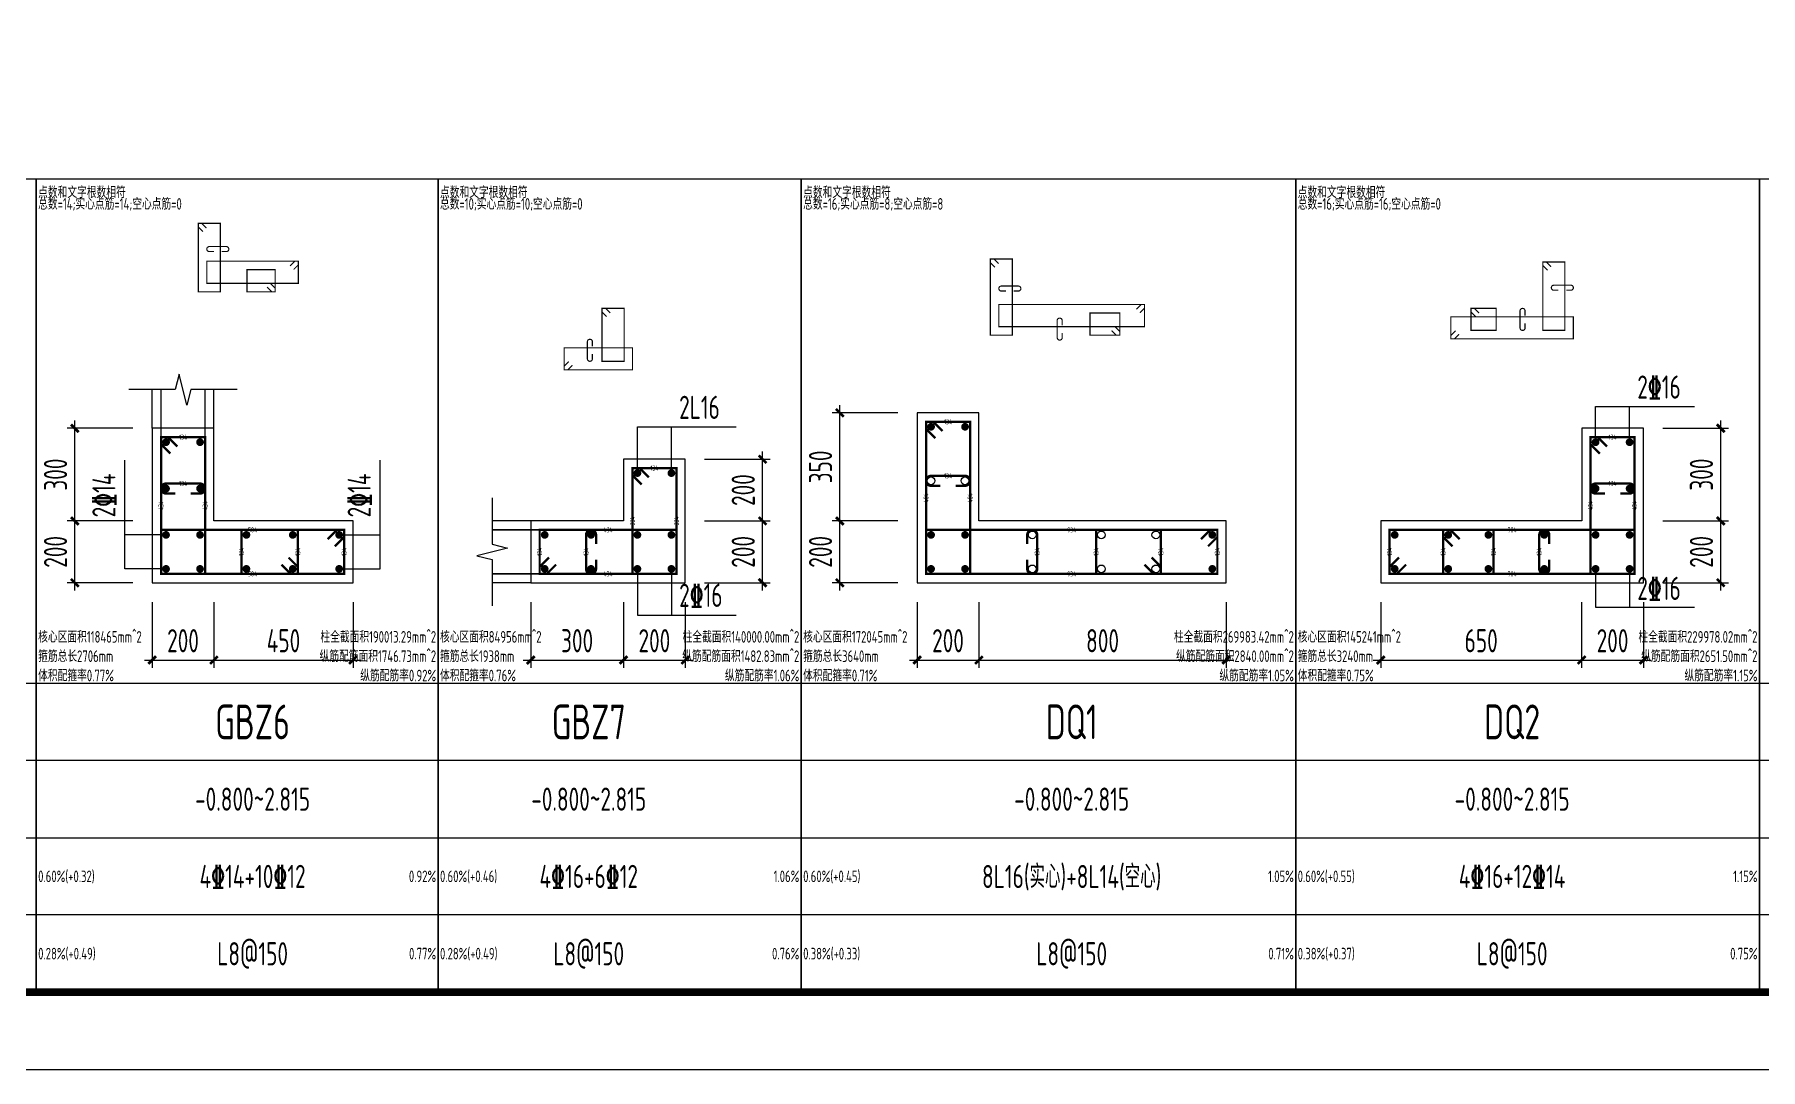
# Model space of a CAD drawing. Extents: x -1712635 to -854203, y -534641 to -21985.
# Drawn here: x -1342091 to -1319755, y -189434 to -176037 of the extents above; entities that cross this region are included whole.
import ezdxf
from ezdxf.enums import TextEntityAlignment as Align

# ---------------------------------------------------------------- set-up
doc = ezdxf.new("R2010")
doc.units = 0
doc.header["$LTSCALE"] = 1000
doc.layers.get('0').update_dxf_attribs({"linetype": 'CONTINUOUS'})
doc.layers.get('Defpoints').update_dxf_attribs({"linetype": 'CONTINUOUS'})
for name, color, linetype in [('-TK', 7, 'CONTINUOUS'), ('COLU_DE_DIM', 3, 'CONTINUOUS'), ('COLU_DE_TH', 7, 'CONTINUOUS'), ('LABEL', 1, 'CONTINUOUS'), ('LINK', 6, 'CONTINUOUS'), ('LINK-INDEX', 6, 'CONTINUOUS'), ('REIN', 6, 'CONTINUOUS'), ('TAB', 7, 'CONTINUOUS'), ('TAB_TEXT', 7, 'CONTINUOUS'), ('TEXT25', 2, 'CONTINUOUS'), ('THIN', 7, 'CONTINUOUS')]:
    doc.layers.add(name, color=color, linetype=linetype)
doc.layers.add('箍筋长度', color=3, linetype='CONTINUOUS', plot=False)
doc.layers.add('配箍校核', color=34, linetype='CONTINUOUS', plot=False)
doc.styles.add('BW_Rein', font='Tssdeng.shx', dxfattribs={"width": 0.7, "bigfont": 'hztxt.shx'})
doc.styles.add('TSSD_DIMENSION', font='Tssdeng.shx', dxfattribs={"width": 0.7, "bigfont": 'tssdchn.shx'})
doc.styles.add('TSSD_REIN', font='tssdeng.shx', dxfattribs={"width": 0.7, "height": 300, "bigfont": 'tssdchn.shx'})
doc.dimstyles.new('TSSD_25_100', dxfattribs={"dimtxt": 300, "dimasz": 100, "dimexe": 100, "dimexo": 250, "dimgap": 100, "dimtad": 1, "dimdec": 0, "dimlfac": 0.25, "dimzin": 0, "dimdsep": 46, "dimtxsty": 'TSSD_DIMENSION', "dimblk": 'ARCHTICK', "dimcen": 0, "dimdle": 100, "dimclrt": 7, "dimadec": 0, "dimazin": 0, "dimtfac": 1, "dimtdec": 0, "dimtix": 1, "dimtmove": 2, "dimatfit": 3, "dimldrblk": 'ARCHTICK', "dimfxl": 0, "dimtolj": 1, "dimtzin": 0, "dimarcsym": 0})

# ---------------------------------------------------------------- blocks, each defined once
blk = doc.blocks.new('_ArchTick')
at = {"color": 0, "const_width": 0.35}
blk.add_lwpolyline([(-0.5, -0.5), (0.5, 0.5)], dxfattribs=at)
blk = doc.blocks.new('*D1658')
at = {"layer": 'COLU_DE_DIM', "color": 0, "lineweight": -2}
for p, q in [((-1330669, -183384), (-1330669, -184234)), ((-1329869, -183384), (-1329869, -184234)), ((-1330769, -184134), (-1329769, -184134))]:
    blk.add_line(p, q, dxfattribs=at)
at = {"layer": 'Defpoints', "color": 0}
for p in [(-1330669, -183134), (-1329869, -183134), (-1329869, -184134)]:
    blk.add_point(p, dxfattribs=at)
at = {"layer": 'COLU_DE_DIM', "color": 0, "lineweight": -2, "xscale": 100, "yscale": 100, "zscale": 100, "rotation": 180}
blk.add_blockref('_ArchTick', (-1330669, -184134), dxfattribs=at)
at = {"layer": 'COLU_DE_DIM', "color": 0, "lineweight": -2, "xscale": 100, "yscale": 100, "zscale": 100}
blk.add_blockref('_ArchTick', (-1329869, -184134), dxfattribs=at)
at = {"layer": 'COLU_DE_DIM', "color": 7, "insert": (-1330269, -183884), "char_height": 300, "attachment_point": 5, "style": 'TSSD_DIMENSION'}
blk.add_mtext('\\A1;200', dxfattribs=at)
blk = doc.blocks.new('*D1659')
at = {"layer": 'COLU_DE_DIM', "color": 0, "lineweight": -2}
for p, q in [((-1329869, -183384), (-1329869, -184234)), ((-1326669, -183384), (-1326669, -184234)), ((-1329969, -184134), (-1326569, -184134))]:
    blk.add_line(p, q, dxfattribs=at)
at = {"layer": 'Defpoints', "color": 0}
for p in [(-1329869, -183134), (-1326669, -183134), (-1326669, -184134)]:
    blk.add_point(p, dxfattribs=at)
at = {"layer": 'COLU_DE_DIM', "color": 0, "lineweight": -2, "xscale": 100, "yscale": 100, "zscale": 100, "rotation": 180}
blk.add_blockref('_ArchTick', (-1329869, -184134), dxfattribs=at)
at = {"layer": 'COLU_DE_DIM', "color": 0, "lineweight": -2, "xscale": 100, "yscale": 100, "zscale": 100}
blk.add_blockref('_ArchTick', (-1326669, -184134), dxfattribs=at)
at = {"layer": 'COLU_DE_DIM', "color": 7, "insert": (-1328269, -183884), "char_height": 300, "attachment_point": 5, "style": 'TSSD_DIMENSION'}
blk.add_mtext('\\A1;800', dxfattribs=at)
blk = doc.blocks.new('*D1660')
at = {"layer": 'COLU_DE_DIM', "color": 0, "lineweight": -2}
for p, q in [((-1331669, -183234), (-1331669, -182234)), ((-1330919, -182334), (-1331769, -182334)), ((-1330919, -183134), (-1331769, -183134))]:
    blk.add_line(p, q, dxfattribs=at)
at = {"layer": 'Defpoints', "color": 0}
for p in [(-1331669, -182334), (-1330669, -182334), (-1330669, -183134)]:
    blk.add_point(p, dxfattribs=at)
at = {"layer": 'COLU_DE_DIM', "color": 0, "lineweight": -2, "xscale": 100, "yscale": 100, "zscale": 100}
for p, rotation in [((-1331669, -182334), 90), ((-1331669, -183134), 270)]:
    blk.add_blockref('_ArchTick', p, dxfattribs=dict(at, rotation=rotation))
at = {"layer": 'COLU_DE_DIM', "color": 7, "insert": (-1331919, -182734), "char_height": 300, "attachment_point": 5, "rotation": 90, "style": 'TSSD_DIMENSION'}
blk.add_mtext('\\A1;200', dxfattribs=at)
blk = doc.blocks.new('*D1661')
at = {"layer": 'COLU_DE_DIM', "color": 0, "lineweight": -2}
for p, q in [((-1331669, -182434), (-1331669, -180834)), ((-1330919, -180934), (-1331769, -180934)), ((-1330919, -182334), (-1331769, -182334))]:
    blk.add_line(p, q, dxfattribs=at)
at = {"layer": 'Defpoints', "color": 0}
for p in [(-1331669, -180934), (-1330669, -180934), (-1330669, -182334)]:
    blk.add_point(p, dxfattribs=at)
at = {"layer": 'COLU_DE_DIM', "color": 0, "lineweight": -2, "xscale": 100, "yscale": 100, "zscale": 100}
for p, rotation in [((-1331669, -180934), 90), ((-1331669, -182334), 270)]:
    blk.add_blockref('_ArchTick', p, dxfattribs=dict(at, rotation=rotation))
at = {"layer": 'COLU_DE_DIM', "color": 7, "insert": (-1331919, -181634), "char_height": 300, "attachment_point": 5, "rotation": 90, "style": 'TSSD_DIMENSION'}
blk.add_mtext('\\A1;350', dxfattribs=at)
blk = doc.blocks.new('*D1693')
at = {"layer": 'COLU_DE_DIM', "color": 0, "lineweight": -2}
for p, q in [((-1324669, -183384), (-1324669, -184234)), ((-1322069, -183384), (-1322069, -184234)), ((-1324769, -184134), (-1321969, -184134))]:
    blk.add_line(p, q, dxfattribs=at)
at = {"layer": 'Defpoints', "color": 0}
for p in [(-1324669, -183134), (-1322069, -183134), (-1322069, -184134)]:
    blk.add_point(p, dxfattribs=at)
at = {"layer": 'COLU_DE_DIM', "color": 0, "lineweight": -2, "xscale": 100, "yscale": 100, "zscale": 100, "rotation": 180}
blk.add_blockref('_ArchTick', (-1324669, -184134), dxfattribs=at)
at = {"layer": 'COLU_DE_DIM', "color": 0, "lineweight": -2, "xscale": 100, "yscale": 100, "zscale": 100}
blk.add_blockref('_ArchTick', (-1322069, -184134), dxfattribs=at)
at = {"layer": 'COLU_DE_DIM', "color": 7, "insert": (-1323369, -183884), "char_height": 300, "attachment_point": 5, "style": 'TSSD_DIMENSION'}
blk.add_mtext('\\A1;650', dxfattribs=at)
blk = doc.blocks.new('*D1694')
at = {"layer": 'COLU_DE_DIM', "color": 0, "lineweight": -2}
for p, q in [((-1322069, -183384), (-1322069, -184234)), ((-1321269, -183384), (-1321269, -184234)), ((-1322169, -184134), (-1321169, -184134))]:
    blk.add_line(p, q, dxfattribs=at)
at = {"layer": 'Defpoints', "color": 0}
for p in [(-1322069, -183134), (-1321269, -183134), (-1321269, -184134)]:
    blk.add_point(p, dxfattribs=at)
at = {"layer": 'COLU_DE_DIM', "color": 0, "lineweight": -2, "xscale": 100, "yscale": 100, "zscale": 100, "rotation": 180}
blk.add_blockref('_ArchTick', (-1322069, -184134), dxfattribs=at)
at = {"layer": 'COLU_DE_DIM', "color": 0, "lineweight": -2, "xscale": 100, "yscale": 100, "zscale": 100}
blk.add_blockref('_ArchTick', (-1321269, -184134), dxfattribs=at)
at = {"layer": 'COLU_DE_DIM', "color": 7, "insert": (-1321669, -183884), "char_height": 300, "attachment_point": 5, "style": 'TSSD_DIMENSION'}
blk.add_mtext('\\A1;200', dxfattribs=at)
blk = doc.blocks.new('*D1695')
at = {"layer": 'COLU_DE_DIM', "color": 0, "lineweight": -2}
for p, q in [((-1320269, -183234), (-1320269, -182234)), ((-1321019, -182334), (-1320169, -182334)), ((-1321019, -183134), (-1320169, -183134))]:
    blk.add_line(p, q, dxfattribs=at)
at = {"layer": 'Defpoints', "color": 0}
for p in [(-1321269, -182334), (-1320269, -182334), (-1321269, -183134)]:
    blk.add_point(p, dxfattribs=at)
at = {"layer": 'COLU_DE_DIM', "color": 0, "lineweight": -2, "xscale": 100, "yscale": 100, "zscale": 100}
for p, rotation in [((-1320269, -182334), 90), ((-1320269, -183134), 270)]:
    blk.add_blockref('_ArchTick', p, dxfattribs=dict(at, rotation=rotation))
at = {"layer": 'COLU_DE_DIM', "color": 7, "insert": (-1320519, -182734), "char_height": 300, "attachment_point": 5, "rotation": 90, "style": 'TSSD_DIMENSION'}
blk.add_mtext('\\A1;200', dxfattribs=at)
blk = doc.blocks.new('*D1696')
at = {"layer": 'COLU_DE_DIM', "color": 0, "lineweight": -2}
for p, q in [((-1321019, -181134), (-1320169, -181134)), ((-1320269, -182434), (-1320269, -181034)), ((-1321019, -182334), (-1320169, -182334))]:
    blk.add_line(p, q, dxfattribs=at)
at = {"layer": 'Defpoints', "color": 0}
for p in [(-1321269, -181134), (-1320269, -181134), (-1321269, -182334)]:
    blk.add_point(p, dxfattribs=at)
at = {"layer": 'COLU_DE_DIM', "color": 0, "lineweight": -2, "xscale": 100, "yscale": 100, "zscale": 100}
for p, rotation in [((-1320269, -181134), 90), ((-1320269, -182334), 270)]:
    blk.add_blockref('_ArchTick', p, dxfattribs=dict(at, rotation=rotation))
at = {"layer": 'COLU_DE_DIM', "color": 7, "insert": (-1320519, -181734), "char_height": 300, "attachment_point": 5, "rotation": 90, "style": 'TSSD_DIMENSION'}
blk.add_mtext('\\A1;300', dxfattribs=at)
blk = doc.blocks.new('*D1705')
at = {"layer": 'COLU_DE_DIM', "color": 0, "lineweight": -2}
for p, q in [((-1340569, -183384), (-1340569, -184234)), ((-1339769, -183384), (-1339769, -184234)), ((-1340669, -184134), (-1339669, -184134))]:
    blk.add_line(p, q, dxfattribs=at)
at = {"layer": 'Defpoints', "color": 0}
for p in [(-1340569, -183134), (-1339769, -183134), (-1339769, -184134)]:
    blk.add_point(p, dxfattribs=at)
at = {"layer": 'COLU_DE_DIM', "color": 0, "lineweight": -2, "xscale": 100, "yscale": 100, "zscale": 100, "rotation": 180}
blk.add_blockref('_ArchTick', (-1340569, -184134), dxfattribs=at)
at = {"layer": 'COLU_DE_DIM', "color": 0, "lineweight": -2, "xscale": 100, "yscale": 100, "zscale": 100}
blk.add_blockref('_ArchTick', (-1339769, -184134), dxfattribs=at)
at = {"layer": 'COLU_DE_DIM', "color": 7, "insert": (-1340169, -183884), "char_height": 300, "attachment_point": 5, "style": 'TSSD_DIMENSION'}
blk.add_mtext('\\A1;200', dxfattribs=at)
blk = doc.blocks.new('*D1706')
at = {"layer": 'COLU_DE_DIM', "color": 0, "lineweight": -2}
for p, q in [((-1339769, -183384), (-1339769, -184234)), ((-1337969, -183384), (-1337969, -184234)), ((-1339869, -184134), (-1337869, -184134))]:
    blk.add_line(p, q, dxfattribs=at)
at = {"layer": 'Defpoints', "color": 0}
for p in [(-1339769, -183134), (-1337969, -183134), (-1337969, -184134)]:
    blk.add_point(p, dxfattribs=at)
at = {"layer": 'COLU_DE_DIM', "color": 0, "lineweight": -2, "xscale": 100, "yscale": 100, "zscale": 100, "rotation": 180}
blk.add_blockref('_ArchTick', (-1339769, -184134), dxfattribs=at)
at = {"layer": 'COLU_DE_DIM', "color": 0, "lineweight": -2, "xscale": 100, "yscale": 100, "zscale": 100}
blk.add_blockref('_ArchTick', (-1337969, -184134), dxfattribs=at)
at = {"layer": 'COLU_DE_DIM', "color": 7, "insert": (-1338869, -183884), "char_height": 300, "attachment_point": 5, "style": 'TSSD_DIMENSION'}
blk.add_mtext('\\A1;450', dxfattribs=at)
blk = doc.blocks.new('*D1707')
at = {"layer": 'COLU_DE_DIM', "color": 0, "lineweight": -2}
for p, q in [((-1341569, -183234), (-1341569, -182234)), ((-1340819, -182334), (-1341669, -182334)), ((-1340819, -183134), (-1341669, -183134))]:
    blk.add_line(p, q, dxfattribs=at)
at = {"layer": 'Defpoints', "color": 0}
for p in [(-1341569, -182334), (-1340569, -182334), (-1340569, -183134)]:
    blk.add_point(p, dxfattribs=at)
at = {"layer": 'COLU_DE_DIM', "color": 0, "lineweight": -2, "xscale": 100, "yscale": 100, "zscale": 100}
for p, rotation in [((-1341569, -182334), 90), ((-1341569, -183134), 270)]:
    blk.add_blockref('_ArchTick', p, dxfattribs=dict(at, rotation=rotation))
at = {"layer": 'COLU_DE_DIM', "color": 7, "insert": (-1341819, -182734), "char_height": 300, "attachment_point": 5, "rotation": 90, "style": 'TSSD_DIMENSION'}
blk.add_mtext('\\A1;200', dxfattribs=at)
blk = doc.blocks.new('*D1708')
at = {"layer": 'COLU_DE_DIM', "color": 0, "lineweight": -2}
for p, q in [((-1340819, -181134), (-1341669, -181134)), ((-1341569, -182434), (-1341569, -181034)), ((-1340819, -182334), (-1341669, -182334))]:
    blk.add_line(p, q, dxfattribs=at)
at = {"layer": 'Defpoints', "color": 0}
for p in [(-1341569, -181134), (-1340569, -181134), (-1340569, -182334)]:
    blk.add_point(p, dxfattribs=at)
at = {"layer": 'COLU_DE_DIM', "color": 0, "lineweight": -2, "xscale": 100, "yscale": 100, "zscale": 100}
for p, rotation in [((-1341569, -181134), 90), ((-1341569, -182334), 270)]:
    blk.add_blockref('_ArchTick', p, dxfattribs=dict(at, rotation=rotation))
at = {"layer": 'COLU_DE_DIM', "color": 7, "insert": (-1341819, -181734), "char_height": 300, "attachment_point": 5, "rotation": 90, "style": 'TSSD_DIMENSION'}
blk.add_mtext('\\A1;300', dxfattribs=at)
blk = doc.blocks.new('*D1709')
at = {"layer": 'COLU_DE_DIM', "color": 0, "lineweight": -2}
for p, q in [((-1335669, -183384), (-1335669, -184234)), ((-1334469, -183384), (-1334469, -184234)), ((-1335769, -184134), (-1334369, -184134))]:
    blk.add_line(p, q, dxfattribs=at)
at = {"layer": 'Defpoints', "color": 0}
for p in [(-1335669, -183134), (-1334469, -183134), (-1334469, -184134)]:
    blk.add_point(p, dxfattribs=at)
at = {"layer": 'COLU_DE_DIM', "color": 0, "lineweight": -2, "xscale": 100, "yscale": 100, "zscale": 100, "rotation": 180}
blk.add_blockref('_ArchTick', (-1335669, -184134), dxfattribs=at)
at = {"layer": 'COLU_DE_DIM', "color": 0, "lineweight": -2, "xscale": 100, "yscale": 100, "zscale": 100}
blk.add_blockref('_ArchTick', (-1334469, -184134), dxfattribs=at)
at = {"layer": 'COLU_DE_DIM', "color": 7, "insert": (-1335069, -183884), "char_height": 300, "attachment_point": 5, "style": 'TSSD_DIMENSION'}
blk.add_mtext('\\A1;300', dxfattribs=at)
blk = doc.blocks.new('*D1710')
at = {"layer": 'COLU_DE_DIM', "color": 0, "lineweight": -2}
for p, q in [((-1334469, -183384), (-1334469, -184234)), ((-1333669, -183384), (-1333669, -184234)), ((-1334569, -184134), (-1333569, -184134))]:
    blk.add_line(p, q, dxfattribs=at)
at = {"layer": 'Defpoints', "color": 0}
for p in [(-1334469, -183134), (-1333669, -183134), (-1333669, -184134)]:
    blk.add_point(p, dxfattribs=at)
at = {"layer": 'COLU_DE_DIM', "color": 0, "lineweight": -2, "xscale": 100, "yscale": 100, "zscale": 100, "rotation": 180}
blk.add_blockref('_ArchTick', (-1334469, -184134), dxfattribs=at)
at = {"layer": 'COLU_DE_DIM', "color": 0, "lineweight": -2, "xscale": 100, "yscale": 100, "zscale": 100}
blk.add_blockref('_ArchTick', (-1333669, -184134), dxfattribs=at)
at = {"layer": 'COLU_DE_DIM', "color": 7, "insert": (-1334069, -183884), "char_height": 300, "attachment_point": 5, "style": 'TSSD_DIMENSION'}
blk.add_mtext('\\A1;200', dxfattribs=at)
blk = doc.blocks.new('*D1711')
at = {"layer": 'COLU_DE_DIM', "color": 0, "lineweight": -2}
for p, q in [((-1332669, -183234), (-1332669, -182234)), ((-1333419, -182334), (-1332569, -182334)), ((-1333419, -183134), (-1332569, -183134))]:
    blk.add_line(p, q, dxfattribs=at)
at = {"layer": 'Defpoints', "color": 0}
for p in [(-1333669, -182334), (-1332669, -182334), (-1333669, -183134)]:
    blk.add_point(p, dxfattribs=at)
at = {"layer": 'COLU_DE_DIM', "color": 0, "lineweight": -2, "xscale": 100, "yscale": 100, "zscale": 100}
for p, rotation in [((-1332669, -182334), 90), ((-1332669, -183134), 270)]:
    blk.add_blockref('_ArchTick', p, dxfattribs=dict(at, rotation=rotation))
at = {"layer": 'COLU_DE_DIM', "color": 7, "insert": (-1332919, -182734), "char_height": 300, "attachment_point": 5, "rotation": 90, "style": 'TSSD_DIMENSION'}
blk.add_mtext('\\A1;200', dxfattribs=at)
blk = doc.blocks.new('*D1712')
at = {"layer": 'COLU_DE_DIM', "color": 0, "lineweight": -2}
for p, q in [((-1333419, -181534), (-1332569, -181534)), ((-1332669, -182434), (-1332669, -181434)), ((-1333419, -182334), (-1332569, -182334))]:
    blk.add_line(p, q, dxfattribs=at)
at = {"layer": 'Defpoints', "color": 0}
for p in [(-1333669, -181534), (-1332669, -181534), (-1333669, -182334)]:
    blk.add_point(p, dxfattribs=at)
at = {"layer": 'COLU_DE_DIM', "color": 0, "lineweight": -2, "xscale": 100, "yscale": 100, "zscale": 100}
for p, rotation in [((-1332669, -181534), 90), ((-1332669, -182334), 270)]:
    blk.add_blockref('_ArchTick', p, dxfattribs=dict(at, rotation=rotation))
at = {"layer": 'COLU_DE_DIM', "color": 7, "insert": (-1332919, -181934), "char_height": 300, "attachment_point": 5, "rotation": 90, "style": 'TSSD_DIMENSION'}
blk.add_mtext('\\A1;200', dxfattribs=at)
blk = doc.blocks.new('A1')
blk.add_lwpolyline([(0, 59400), (0, 0), (84100, 0), (84100, 59400)], close=True)
at = {"const_width": 100}
blk.add_lwpolyline([(2500, 58400), (2500, 1000), (83100, 1000), (83100, 58400)], close=True, dxfattribs=at)

msp = doc.modelspace()

# ---------------------------------------------------------------- linework, layer by layer
at = {"layer": 'COLU_DE_TH'}
for points in [[(-1339768.89, -181134.1), (-1340568.89, -181134.1), (-1340568.89, -183134.1), (-1337968.62, -183134.1), (-1337968.62, -182334.1), (-1339768.89, -182334.1), (-1339768.89, -181134.1)], [(-1330668.62, -183134.1), (-1326668.62, -183134.1), (-1326668.62, -182334.1), (-1329868.62, -182334.1), (-1329868.62, -180934.43), (-1330668.62, -180934.43), (-1330668.62, -183134.1)], [(-1322068.72, -181134.44), (-1322068.72, -182334.1), (-1324668.62, -182334.1), (-1324668.62, -183134.1), (-1321268.72, -183134.1), (-1321268.72, -181134.44), (-1322068.72, -181134.44)], [(-1335668.62, -182334.1), (-1335668.62, -183134.1), (-1333668.62, -183134.1), (-1333668.62, -181534.1), (-1334468.62, -181534.1), (-1334468.62, -182334.1), (-1335668.62, -182334.1)]]:
    msp.add_lwpolyline(points, close=True, dxfattribs=at)
at = {"layer": 'LABEL'}
for p, q in [((-1321888.72, -180851.36), (-1320608.72, -180851.36)), ((-1321888.72, -181314.44), (-1321888.72, -180851.36)), ((-1321448.72, -181314.44), (-1321448.72, -180851.36)), ((-1334288.62, -181114.1), (-1333008.62, -181114.1)), ((-1334288.62, -181714.1), (-1334288.62, -181114.1)), ((-1333848.62, -181714.1), (-1333848.62, -181114.1)), ((-1340921.16, -182954.1), (-1340921.16, -181547.34)), ((-1337616.35, -182954.1), (-1337616.35, -181547.34)), ((-1340388.89, -182514.1), (-1340921.16, -182514.1)), ((-1338148.62, -182514.1), (-1337616.35, -182514.1)), ((-1340388.89, -182954.1), (-1340921.16, -182954.1)), ((-1338148.62, -182954.1), (-1337616.35, -182954.1)), ((-1334288.62, -182954.1), (-1334288.62, -183554.1)), ((-1333848.62, -182954.1), (-1333848.62, -183554.1)), ((-1321888.72, -182954.1), (-1321888.72, -183449.63)), ((-1321448.72, -182954.1), (-1321448.72, -183449.63)), ((-1334288.62, -183554.1), (-1333008.62, -183554.1)), ((-1321888.72, -183449.63), (-1320608.72, -183449.63))]:
    msp.add_line(p, q, dxfattribs=at)
at = {"layer": 'LINK', "const_width": 30}
for points in [[(-1330433.62, -181261.35), (-1330553.62, -181141.35), (-1330553.62, -181049.43), (-1329983.62, -181049.43), (-1329983.62, -183019.1), (-1330553.62, -183019.1), (-1330553.62, -181049.43), (-1330461.7, -181049.43), (-1330341.7, -181169.43)], [(-1340333.89, -181461.02), (-1340453.89, -181341.02), (-1340453.89, -181249.1), (-1339883.89, -181249.1), (-1339883.89, -183019.1), (-1340453.89, -183019.1), (-1340453.89, -181249.1), (-1340361.96, -181249.1), (-1340241.96, -181369.1)], [(-1321833.72, -181461.36), (-1321953.72, -181341.36), (-1321953.72, -181249.44), (-1321383.72, -181249.44), (-1321383.72, -183019.1), (-1321953.72, -183019.1), (-1321953.72, -181249.44), (-1321861.8, -181249.44), (-1321741.8, -181369.44)], [(-1334233.62, -181861.02), (-1334353.62, -181741.02), (-1334353.62, -181649.1), (-1333783.62, -181649.1), (-1333783.62, -183019.1), (-1334353.62, -183019.1), (-1334353.62, -181649.1), (-1334261.7, -181649.1), (-1334141.7, -181769.1)], [(-1338295.55, -182569.1), (-1338175.55, -182449.1), (-1338083.62, -182449.1), (-1338083.62, -183019.1), (-1340453.89, -183019.1), (-1340453.89, -182449.1), (-1338083.62, -182449.1), (-1338083.62, -182541.02), (-1338203.62, -182661.02)], [(-1338803.71, -182807.18), (-1338683.71, -182927.18), (-1338683.71, -183019.1), (-1339413.8, -183019.1), (-1339413.8, -182449.1), (-1338683.71, -182449.1), (-1338683.71, -183019.1), (-1338775.64, -183019.1), (-1338895.64, -182899.1)], [(-1335341.7, -182899.1), (-1335461.7, -183019.1), (-1335553.62, -183019.1), (-1335553.62, -182449.1), (-1333783.62, -182449.1), (-1333783.62, -183019.1), (-1335553.62, -183019.1), (-1335553.62, -182927.18), (-1335433.62, -182807.18)], [(-1326995.55, -182569.1), (-1326875.55, -182449.1), (-1326783.62, -182449.1), (-1326783.62, -183019.1), (-1330553.62, -183019.1), (-1330553.62, -182449.1), (-1326783.62, -182449.1), (-1326783.62, -182541.02), (-1326903.62, -182661.02)], [(-1327634.26, -182807.18), (-1327514.26, -182927.18), (-1327514.26, -183019.1), (-1328350.6, -183019.1), (-1328350.6, -182449.1), (-1327514.26, -182449.1), (-1327514.26, -183019.1), (-1327606.19, -183019.1), (-1327726.19, -182899.1)], [(-1324341.7, -182899.1), (-1324461.7, -183019.1), (-1324553.62, -183019.1), (-1324553.62, -182449.1), (-1321383.72, -182449.1), (-1321383.72, -183019.1), (-1324553.62, -183019.1), (-1324553.62, -182927.18), (-1324433.62, -182807.18)], [(-1323740.61, -182661.02), (-1323860.61, -182541.02), (-1323860.61, -182449.1), (-1323210.63, -182449.1), (-1323210.63, -183019.1), (-1323860.61, -183019.1), (-1323860.61, -182449.1), (-1323768.68, -182449.1), (-1323648.69, -182569.1)]]:
    msp.add_lwpolyline(points, dxfattribs=at)
for points in [[(-1330168.62, -181879.27), (-1330048.62, -181879.27, 1), (-1330048.62, -181749.27), (-1330488.62, -181749.27, 1), (-1330488.62, -181879.27), (-1330368.62, -181879.27)], [(-1340068.89, -181979.1), (-1339948.89, -181979.1, 1), (-1339948.89, -181849.1), (-1340388.89, -181849.1, 1), (-1340388.89, -181979.1), (-1340268.89, -181979.1)], [(-1321568.72, -181979.27), (-1321448.72, -181979.27, 1), (-1321448.72, -181849.27), (-1321888.72, -181849.27, 1), (-1321888.72, -181979.27), (-1321768.72, -181979.27)], [(-1334823.62, -182634.1), (-1334823.62, -182514.1, 1), (-1334953.62, -182514.1), (-1334953.62, -182954.1, 1), (-1334823.62, -182954.1), (-1334823.62, -182834.1)], [(-1329244.26, -182834.1), (-1329244.26, -182954.1, 1), (-1329114.26, -182954.1), (-1329114.26, -182514.1, 1), (-1329244.26, -182514.1), (-1329244.26, -182634.1)], [(-1322487.78, -182634.1), (-1322487.78, -182514.1, 1), (-1322617.78, -182514.1), (-1322617.78, -182954.1, 1), (-1322487.78, -182954.1), (-1322487.78, -182834.1)]]:
    msp.add_lwpolyline(points, format="xyb", dxfattribs=at)
at = {"layer": 'LINK-INDEX', "const_width": 15}
for points in [[(-1339911.32, -178587.88), (-1339971.32, -178527.88), (-1339971.32, -178481.92), (-1339686.32, -178481.92), (-1339686.32, -179366.92), (-1339971.32, -179366.92), (-1339971.32, -178481.92), (-1339925.36, -178481.92), (-1339865.36, -178541.92)], [(-1338782.15, -179031.92), (-1338722.15, -178971.92), (-1338676.19, -178971.92), (-1338676.19, -179256.92), (-1339861.32, -179256.92), (-1339861.32, -178971.92), (-1338676.19, -178971.92), (-1338676.19, -179017.88), (-1338736.19, -179077.88)], [(-1339036.23, -179260.95), (-1338976.23, -179320.95), (-1338976.23, -179366.92), (-1339341.28, -179366.92), (-1339341.28, -179081.92), (-1338976.23, -179081.92), (-1338976.23, -179366.92), (-1339022.2, -179366.92), (-1339082.2, -179306.92)], [(-1329661.12, -179049.04), (-1329721.12, -178989.04), (-1329721.12, -178943.08), (-1329436.12, -178943.08), (-1329436.12, -179927.91), (-1329721.12, -179927.91), (-1329721.12, -178943.08), (-1329675.16, -178943.08), (-1329615.16, -179003.08)], [(-1322511.2, -179088.39), (-1322571.2, -179028.39), (-1322571.2, -178982.43), (-1322286.2, -178982.43), (-1322286.2, -179867.26), (-1322571.2, -179867.26), (-1322571.2, -178982.43), (-1322525.24, -178982.43), (-1322465.24, -179042.43)], [(-1334686.12, -179687.88), (-1334746.12, -179627.88), (-1334746.12, -179581.92), (-1334461.12, -179581.92), (-1334461.12, -180266.92), (-1334746.12, -180266.92), (-1334746.12, -179581.92), (-1334700.16, -179581.92), (-1334640.16, -179641.92)], [(-1327832.08, -179592.91), (-1327772.08, -179532.91), (-1327726.12, -179532.91), (-1327726.12, -179817.91), (-1329611.12, -179817.91), (-1329611.12, -179532.91), (-1327726.12, -179532.91), (-1327726.12, -179578.87), (-1327786.12, -179638.87)], [(-1323441.16, -179688.22), (-1323501.16, -179628.22), (-1323501.16, -179582.26), (-1323176.17, -179582.26), (-1323176.17, -179867.26), (-1323501.16, -179867.26), (-1323501.16, -179582.26), (-1323455.2, -179582.26), (-1323395.2, -179642.26)], [(-1328106.12, -179821.95), (-1328046.12, -179881.95), (-1328046.12, -179927.91), (-1328431.12, -179927.91), (-1328431.12, -179642.91), (-1328046.12, -179642.91), (-1328046.12, -179927.91), (-1328092.08, -179927.91), (-1328152.08, -179867.91)], [(-1323655.19, -179917.26), (-1323715.19, -179977.26), (-1323761.15, -179977.26), (-1323761.15, -179692.26), (-1322176.2, -179692.26), (-1322176.2, -179977.26), (-1323761.15, -179977.26), (-1323761.15, -179931.29), (-1323701.15, -179871.29)], [(-1335130.16, -180316.92), (-1335190.16, -180376.92), (-1335236.12, -180376.92), (-1335236.12, -180091.92), (-1334351.12, -180091.92), (-1334351.12, -180376.92), (-1335236.12, -180376.92), (-1335236.12, -180330.95), (-1335176.12, -180270.95)]]:
    msp.add_lwpolyline(points, dxfattribs=at)
for points in [[(-1339668.82, -178846.92), (-1339608.82, -178846.92, 1), (-1339608.82, -178781.92), (-1339828.82, -178781.92, 1), (-1339828.82, -178846.92), (-1339768.82, -178846.92)], [(-1329418.62, -179358), (-1329358.62, -179358, 1), (-1329358.62, -179293), (-1329578.62, -179293, 1), (-1329578.62, -179358), (-1329518.62, -179358)], [(-1322268.7, -179347.34), (-1322208.7, -179347.34, 1), (-1322208.7, -179282.34), (-1322428.7, -179282.34, 1), (-1322428.7, -179347.34), (-1322368.7, -179347.34)], [(-1322801.17, -179674.76), (-1322801.17, -179614.76, 1), (-1322866.17, -179614.76), (-1322866.17, -179834.76, 1), (-1322801.17, -179834.76), (-1322801.17, -179774.76)], [(-1328791.12, -179800.41), (-1328791.12, -179740.41, 1), (-1328856.12, -179740.41), (-1328856.12, -179960.41, 1), (-1328791.12, -179960.41), (-1328791.12, -179900.41)], [(-1334871.12, -180074.42), (-1334871.12, -180014.42, 1), (-1334936.12, -180014.42), (-1334936.12, -180234.42, 1), (-1334871.12, -180234.42), (-1334871.12, -180174.42)]]:
    msp.add_lwpolyline(points, format="xyb", dxfattribs=at)
at = {"layer": 'LINK-INDEX', "color": 1, "const_width": 20}
for points in [[(-1340453.89, -181349.1), (-1340453.89, -180634.1)], [(-1339883.89, -181349.1), (-1339883.89, -180634.1)], [(-1335453.62, -182449.1), (-1336168.62, -182449.1)], [(-1335453.62, -183019.1), (-1336168.62, -183019.1)]]:
    msp.add_lwpolyline(points, dxfattribs=at)
at = {"layer": 'REIN', "const_width": 50}
for points in [[(-1330513.62, -181114.43, 1), (-1330463.62, -181114.43, 1), (-1330513.62, -181114.43)], [(-1330073.62, -181114.43, 1), (-1330023.62, -181114.43, 1), (-1330073.62, -181114.43)], [(-1340413.89, -181314.1, 1), (-1340363.89, -181314.1, 1), (-1340413.89, -181314.1)], [(-1339973.89, -181314.1, 1), (-1339923.89, -181314.1, 1), (-1339973.89, -181314.1)], [(-1321913.72, -181314.44, 1), (-1321863.72, -181314.44, 1), (-1321913.72, -181314.44)], [(-1321473.72, -181314.44, 1), (-1321423.72, -181314.44, 1), (-1321473.72, -181314.44)], [(-1334313.62, -181714.1, 1), (-1334263.62, -181714.1, 1), (-1334313.62, -181714.1)], [(-1333873.62, -181714.1, 1), (-1333823.62, -181714.1, 1), (-1333873.62, -181714.1)], [(-1340413.89, -181914.1, 1), (-1340363.89, -181914.1, 1), (-1340413.89, -181914.1)], [(-1339973.89, -181914.1, 1), (-1339923.89, -181914.1, 1), (-1339973.89, -181914.1)], [(-1321913.72, -181914.27, 1), (-1321863.72, -181914.27, 1), (-1321913.72, -181914.27)], [(-1321473.72, -181914.27, 1), (-1321423.72, -181914.27, 1), (-1321473.72, -181914.27)], [(-1340413.89, -182514.1, 1), (-1340363.89, -182514.1, 1), (-1340413.89, -182514.1)], [(-1339973.89, -182514.1, 1), (-1339923.89, -182514.1, 1), (-1339973.89, -182514.1)], [(-1339373.8, -182514.1, 1), (-1339323.8, -182514.1, 1), (-1339373.8, -182514.1)], [(-1338773.71, -182514.1, 1), (-1338723.71, -182514.1, 1), (-1338773.71, -182514.1)], [(-1338173.62, -182514.1, 1), (-1338123.62, -182514.1, 1), (-1338173.62, -182514.1)], [(-1335513.62, -182514.1, 1), (-1335463.62, -182514.1, 1), (-1335513.62, -182514.1)], [(-1334913.62, -182514.1, 1), (-1334863.62, -182514.1, 1), (-1334913.62, -182514.1)], [(-1334313.62, -182514.1, 1), (-1334263.62, -182514.1, 1), (-1334313.62, -182514.1)], [(-1333873.62, -182514.1, 1), (-1333823.62, -182514.1, 1), (-1333873.62, -182514.1)], [(-1330513.62, -182514.1, 1), (-1330463.62, -182514.1, 1), (-1330513.62, -182514.1)], [(-1330073.62, -182514.1, 1), (-1330023.62, -182514.1, 1), (-1330073.62, -182514.1)], [(-1326873.62, -182514.1, 1), (-1326823.62, -182514.1, 1), (-1326873.62, -182514.1)], [(-1324513.62, -182514.1, 1), (-1324463.62, -182514.1, 1), (-1324513.62, -182514.1)], [(-1323820.61, -182514.1, 1), (-1323770.61, -182514.1, 1), (-1323820.61, -182514.1)], [(-1323300.63, -182514.1, 1), (-1323250.63, -182514.1, 1), (-1323300.63, -182514.1)], [(-1322577.78, -182514.1, 1), (-1322527.78, -182514.1, 1), (-1322577.78, -182514.1)], [(-1321913.72, -182514.1, 1), (-1321863.72, -182514.1, 1), (-1321913.72, -182514.1)], [(-1321473.72, -182514.1, 1), (-1321423.72, -182514.1, 1), (-1321473.72, -182514.1)], [(-1340413.89, -182954.1, 1), (-1340363.89, -182954.1, 1), (-1340413.89, -182954.1)], [(-1339973.89, -182954.1, 1), (-1339923.89, -182954.1, 1), (-1339973.89, -182954.1)], [(-1339373.8, -182954.1, 1), (-1339323.8, -182954.1, 1), (-1339373.8, -182954.1)], [(-1338773.71, -182954.1, 1), (-1338723.71, -182954.1, 1), (-1338773.71, -182954.1)], [(-1338173.62, -182954.1, 1), (-1338123.62, -182954.1, 1), (-1338173.62, -182954.1)], [(-1335513.62, -182954.1, 1), (-1335463.62, -182954.1, 1), (-1335513.62, -182954.1)], [(-1334913.62, -182954.1, 1), (-1334863.62, -182954.1, 1), (-1334913.62, -182954.1)], [(-1334313.62, -182954.1, 1), (-1334263.62, -182954.1, 1), (-1334313.62, -182954.1)], [(-1333873.62, -182954.1, 1), (-1333823.62, -182954.1, 1), (-1333873.62, -182954.1)], [(-1330513.62, -182954.1, 1), (-1330463.62, -182954.1, 1), (-1330513.62, -182954.1)], [(-1330073.62, -182954.1, 1), (-1330023.62, -182954.1, 1), (-1330073.62, -182954.1)], [(-1326873.62, -182954.1, 1), (-1326823.62, -182954.1, 1), (-1326873.62, -182954.1)], [(-1324513.62, -182954.1, 1), (-1324463.62, -182954.1, 1), (-1324513.62, -182954.1)], [(-1323820.61, -182954.1, 1), (-1323770.61, -182954.1, 1), (-1323820.61, -182954.1)], [(-1323300.63, -182954.1, 1), (-1323250.63, -182954.1, 1), (-1323300.63, -182954.1)], [(-1322577.78, -182954.1, 1), (-1322527.78, -182954.1, 1), (-1322577.78, -182954.1)], [(-1321913.72, -182954.1, 1), (-1321863.72, -182954.1, 1), (-1321913.72, -182954.1)], [(-1321473.72, -182954.1, 1), (-1321423.72, -182954.1, 1), (-1321473.72, -182954.1)]]:
    msp.add_lwpolyline(points, format="xyb", close=True, dxfattribs=at)
at = {"layer": 'REIN'}
for centre in [(-1330488.62, -181814.27), (-1330048.62, -181814.27), (-1329179.26, -182514.1), (-1328285.6, -182514.1), (-1327579.26, -182514.1), (-1329179.26, -182954.1), (-1328285.6, -182954.1), (-1327579.26, -182954.1)]:
    msp.add_circle(centre, 50, dxfattribs=at)
at = {"layer": 'TAB'}
for points in [[(-1347968.89, -177904.55), (-1342068.89, -177904.55), (-1342068.89, -188434.1), (-1347968.89, -188434.1), (-1347968.89, -177904.55), (-1347968.89, -184434.1), (-1342068.89, -184434.1), (-1342068.89, -185434.1), (-1347968.89, -185434.1), (-1347968.89, -186434.1), (-1342068.89, -186434.1), (-1342068.89, -187434.1), (-1347968.89, -187434.1)], [(-1342068.89, -177904.55), (-1336868.62, -177904.55), (-1336868.62, -188434.1), (-1342068.89, -188434.1), (-1342068.89, -177904.55), (-1342068.89, -184434.1), (-1336868.62, -184434.1), (-1336868.62, -185434.1), (-1342068.89, -185434.1), (-1342068.89, -186434.1), (-1336868.62, -186434.1), (-1336868.62, -187434.1), (-1342068.89, -187434.1)], [(-1336868.62, -177904.55), (-1332168.62, -177904.55), (-1332168.62, -188434.1), (-1336868.62, -188434.1), (-1336868.62, -177904.55), (-1336868.62, -184434.1), (-1332168.62, -184434.1), (-1332168.62, -185434.1), (-1336868.62, -185434.1), (-1336868.62, -186434.1), (-1332168.62, -186434.1), (-1332168.62, -187434.1), (-1336868.62, -187434.1)], [(-1332168.62, -177904.55), (-1325768.62, -177904.55), (-1325768.62, -188434.1), (-1332168.62, -188434.1), (-1332168.62, -177904.55), (-1332168.62, -184434.1), (-1325768.62, -184434.1), (-1325768.62, -185434.1), (-1332168.62, -185434.1), (-1332168.62, -186434.1), (-1325768.62, -186434.1), (-1325768.62, -187434.1), (-1332168.62, -187434.1)], [(-1325768.62, -177904.55), (-1319768.72, -177904.55), (-1319768.72, -188434.1), (-1325768.62, -188434.1), (-1325768.62, -177904.55), (-1325768.62, -184434.1), (-1319768.72, -184434.1), (-1319768.72, -185434.1), (-1325768.62, -185434.1), (-1325768.62, -186434.1), (-1319768.72, -186434.1), (-1319768.72, -187434.1), (-1325768.62, -187434.1)], [(-1319768.72, -177904.55), (-1313768.72, -177904.55), (-1313768.72, -188434.1), (-1319768.72, -188434.1), (-1319768.72, -177904.55), (-1319768.72, -184434.1), (-1313768.72, -184434.1), (-1313768.72, -185434.1), (-1319768.72, -185434.1), (-1319768.72, -186434.1), (-1313768.72, -186434.1), (-1313768.72, -187434.1), (-1319768.72, -187434.1)]]:
    msp.add_lwpolyline(points, dxfattribs=at)
at = {"layer": 'THIN'}
for p, q in [((-1340568.89, -181134.1), (-1340568.89, -180634.1)), ((-1339768.89, -181134.1), (-1339768.89, -180634.1)), ((-1335668.62, -182334.1), (-1336168.62, -182334.1)), ((-1335668.62, -183134.1), (-1336168.62, -183134.1))]:
    msp.add_line(p, q, dxfattribs=at)
for points in [[(-1339468.89, -180634.1), (-1340068.89, -180634.1), (-1340118.89, -180834.1), (-1340218.89, -180434.1), (-1340268.89, -180634.1), (-1340868.89, -180634.1)], [(-1336168.62, -182034.1), (-1336168.62, -182634.1), (-1335968.62, -182684.1), (-1336368.62, -182784.1), (-1336168.62, -182834.1), (-1336168.62, -183434.1)]]:
    msp.add_lwpolyline(points, dxfattribs=at)

# ---------------------------------------------------------------- block references
at = {"layer": '-TK'}
msp.add_blockref('A1', (-1375868.9, -189434.1), dxfattribs=at)

# ---------------------------------------------------------------- texts
at = {"layer": 'TAB_TEXT', "style": 'TSSD_REIN', "width": 0.7}
for s, height, p in [('GBZ6', 450, (-1339268.76, -184934.1)), ('GBZ7', 450, (-1334918.62, -184934.1)), ('DQ1', 450, (-1328668.62, -184934.1)), ('DQ2', 450, (-1322968.67, -184934.1)), ('-0.800~2.815', 300, (-1339268.76, -185934.1)), ('-0.800~2.815', 300, (-1334918.62, -185934.1)), ('-0.800~2.815', 300, (-1328668.62, -185934.1)), ('-0.800~2.815', 300, (-1322968.67, -185934.1)), ('8L16(实心)+8L14(空心)', 300, (-1328668.62, -186934.1)), ('L8@150', 300, (-1339268.76, -187934.1)), ('L8@150', 300, (-1334918.62, -187934.1)), ('L8@150', 300, (-1328668.62, -187934.1)), ('L8@150', 300, (-1322968.67, -187934.1))]:
    msp.add_text(s, height=height, dxfattribs=at).set_placement(p, align=Align.MIDDLE)
at = {"layer": 'TAB_TEXT', "color": 1, "style": 'TSSD_REIN', "width": 0.7}
for s, p in [('4%%13214+10%%13212', (-1339268.76, -186934.1)), ('4%%13216+6%%13212', (-1334918.62, -186934.1)), ('4%%13216+12%%13214', (-1322968.67, -186934.1))]:
    msp.add_text(s, height=300, dxfattribs=at).set_placement(p, align=Align.MIDDLE)
at = {"layer": 'TEXT25', "color": 1, "style": 'TSSD_REIN', "width": 0.7}
for s, p in [('2%%13216', (-1321348.72, -180840.3)), ('2L16', (-1333748.62, -181103.04)), ('2%%13216', (-1333748.62, -183536.02)), ('2%%13216', (-1321348.72, -183446.24))]:
    msp.add_text(s, height=300, dxfattribs=at).set_placement(p, align=Align.BOTTOM_LEFT)
at = {"layer": 'TEXT25', "style": 'TSSD_REIN', "width": 0.7}
for p in [(-1340953.43, -182287.34), (-1337648.62, -182287.34)]:
    msp.add_text('2%%13214', height=300, rotation=89.999998, dxfattribs=at).set_placement(p, align=Align.BOTTOM_LEFT)
at = {"layer": '箍筋长度', "style": 'BW_Rein', "width": 0.7}
for s, rotation, p in [('134', 0, (-1330268.62, -181049.43)), ('134', 360, (-1340168.89, -181249.1)), ('134', 0.000087, (-1321668.72, -181249.44)), ('134', 360, (-1334068.62, -181649.1)), ('134', 360, (-1321668.72, -181849.27)), ('484', 90, (-1330553.62, -182034.27)), ('484', 90, (-1329983.62, -182034.27)), ('434', 90, (-1340453.89, -182134.1)), ('434', 90, (-1339883.89, -182134.1)), ('434', 90.000087, (-1321953.72, -182134.27)), ('434', 90.000087, (-1321383.72, -182134.27)), ('434', 360, (-1334668.62, -182449.1)), ('334', 90, (-1334353.62, -182334.1)), ('334', 90, (-1333783.62, -182334.1)), ('784', 360, (-1322968.67, -182449.1)), ('134', 90, (-1339413.8, -182734.1)), ('134', 90, (-1338683.71, -182734.1)), ('134', 90, (-1338083.62, -182734.1)), ('134', 90, (-1335553.62, -182734.1)), ('134', 90, (-1334953.62, -182734.1)), ('134', 90, (-1329114.26, -182734.1)), ('134', 90, (-1328350.6, -182734.1)), ('134', 90, (-1327514.26, -182734.1)), ('134', 90, (-1326783.62, -182734.1)), ('134', 90, (-1324553.62, -182734.1)), ('134', 90, (-1323860.61, -182734.1)), ('134', 90.000029, (-1323210.63, -182734.1)), ('134', 90, (-1322617.78, -182734.1)), ('434', 360, (-1334668.62, -183019.1))]:
    msp.add_text(s, height=65, rotation=rotation, dxfattribs=at).set_placement(p, align=Align.MIDDLE_CENTER)
for s, p in [('134', (-1340168.89, -181849.1)), ('134', (-1330268.62, -181749.27)), ('584', (-1339268.76, -182449.1)), ('934', (-1328668.62, -182449.1)), ('584', (-1339268.76, -183019.1)), ('934', (-1328668.62, -183019.1)), ('784', (-1322968.67, -183019.1))]:
    msp.add_text(s, height=65, dxfattribs=at).set_placement(p, align=Align.MIDDLE_CENTER)
at = {"layer": '配箍校核', "style": 'BW_Rein', "width": 0.7}
for s, p in [('点数和文字根数相符', (-1342043.89, -178154.55)), ('点数和文字根数相符', (-1336843.62, -178154.55)), ('点数和文字根数相符', (-1332143.62, -178154.55)), ('点数和文字根数相符', (-1325743.62, -178154.55)), ('总数=14;实心点筋=14;空心点筋=0', (-1342043.89, -178304.55)), ('总数=10;实心点筋=10;空心点筋=0', (-1336843.62, -178304.55)), ('总数=16;实心点筋=8;空心点筋=8', (-1332143.62, -178304.55)), ('总数=16;实心点筋=16;空心点筋=0', (-1325743.62, -178304.55)), ('核心区面积118465mm^ 2', (-1342043.89, -183909.1)), ('核心区面积84956mm^ 2', (-1336843.62, -183909.1)), ('核心区面积172045mm^ 2', (-1332143.62, -183909.1)), ('核心区面积145241mm^ 2', (-1325743.62, -183909.1)), ('箍筋总长2706mm', (-1342043.89, -184159.1)), ('箍筋总长1938mm', (-1336843.62, -184159.1)), ('箍筋总长3640mm', (-1332143.62, -184159.1)), ('箍筋总长3240mm', (-1325743.62, -184159.1)), ('体积配箍率0.77%', (-1342043.89, -184409.1)), ('体积配箍率0.76%', (-1336843.62, -184409.1)), ('体积配箍率0.71%', (-1332143.62, -184409.1)), ('体积配箍率0.75%', (-1325743.62, -184409.1))]:
    msp.add_text(s, height=150, dxfattribs=at).set_placement(p)
for s, p in [('柱全截面积190013.29mm^ 2', (-1336893.62, -183909.1)), ('柱全截面积140000.00mm^ 2', (-1332193.62, -183909.1)), ('柱全截面积269983.42mm^ 2', (-1325793.62, -183909.1)), ('柱全截面积229978.02mm^ 2', (-1319793.72, -183909.1)), ('纵筋配筋面积1746.73mm^ 2', (-1336893.62, -184159.1)), ('纵筋配筋面积1482.83mm^ 2', (-1332193.62, -184159.1)), ('纵筋配筋面积2840.00mm^ 2', (-1325793.62, -184159.1)), ('纵筋配筋面积2651.50mm^ 2', (-1319793.72, -184159.1)), ('纵筋配筋率0.92%', (-1336893.62, -184409.1)), ('纵筋配筋率1.06%', (-1332193.62, -184409.1)), ('纵筋配筋率1.05%', (-1325793.62, -184409.1)), ('纵筋配筋率1.15%', (-1319793.72, -184409.1))]:
    msp.add_text(s, height=150, dxfattribs=at).set_placement(p, align=Align.RIGHT)
for s, p in [('0.60%(+0.32)', (-1342043.89, -186934.1)), ('0.60%(+0.46)', (-1336843.62, -186934.1)), ('0.60%(+0.45)', (-1332143.62, -186934.1)), ('0.60%(+0.55)', (-1325743.62, -186934.1)), ('0.28%(+0.49)', (-1342043.89, -187934.1)), ('0.28%(+0.49)', (-1336843.62, -187934.1)), ('0.38%(+0.33)', (-1332143.62, -187934.1)), ('0.38%(+0.37)', (-1325743.62, -187934.1))]:
    msp.add_text(s, height=150, dxfattribs=at).set_placement(p, align=Align.MIDDLE_LEFT)
for s, p in [('0.92%', (-1336893.62, -186934.1)), ('1.06%', (-1332193.62, -186934.1)), ('1.05%', (-1325793.62, -186934.1)), ('1.15%', (-1319793.72, -186934.1)), ('0.77%', (-1336893.62, -187934.1)), ('0.76%', (-1332193.62, -187934.1)), ('0.71%', (-1325793.62, -187934.1)), ('0.75%', (-1319793.72, -187934.1))]:
    msp.add_text(s, height=150, dxfattribs=at).set_placement(p, align=Align.MIDDLE_RIGHT)

# ---------------------------------------------------------------- dimensions: what is measured, and where the dimension line sits
at = {"layer": 'COLU_DE_DIM'}
for base, p1, p2, picture, middle in [((-1331668.62, -180934.43), (-1330668.62, -182334.1), (-1330668.62, -180934.43), '*D1661', (-1331918.62, -181634.27)), ((-1341568.89, -181134.1), (-1340568.89, -182334.1), (-1340568.89, -181134.1), '*D1708', (-1341818.89, -181734.1)), ((-1320268.72, -181134.44), (-1321268.72, -182334.1), (-1321268.72, -181134.44), '*D1696', (-1320518.72, -181734.27)), ((-1332668.62, -181534.1), (-1333668.62, -182334.1), (-1333668.62, -181534.1), '*D1712', (-1332918.62, -181934.1)), ((-1341568.89, -182334.1), (-1340568.89, -183134.1), (-1340568.89, -182334.1), '*D1707', (-1341818.89, -182734.1)), ((-1332668.62, -182334.1), (-1333668.62, -183134.1), (-1333668.62, -182334.1), '*D1711', (-1332918.62, -182734.1)), ((-1331668.62, -182334.1), (-1330668.62, -183134.1), (-1330668.62, -182334.1), '*D1660', (-1331918.62, -182734.1)), ((-1320268.72, -182334.1), (-1321268.72, -183134.1), (-1321268.72, -182334.1), '*D1695', (-1320518.72, -182734.1))]:
    dim = msp.add_linear_dim(base=base, p1=p1, p2=p2, angle=90, dimstyle='TSSD_25_100', dxfattribs=at)
    dim.commit()
    dim.dimension.update_dxf_attribs({"geometry": picture, "text_midpoint": middle})
for base, p1, p2, picture, middle in [((-1339768.89, -184134.1), (-1340568.89, -183134.1), (-1339768.89, -183134.1), '*D1705', (-1340168.89, -183884.1)), ((-1337968.62, -184134.1), (-1339768.89, -183134.1), (-1337968.62, -183134.1), '*D1706', (-1338868.76, -183884.1)), ((-1334468.62, -184134.1), (-1335668.62, -183134.1), (-1334468.62, -183134.1), '*D1709', (-1335068.62, -183884.1)), ((-1333668.62, -184134.1), (-1334468.62, -183134.1), (-1333668.62, -183134.1), '*D1710', (-1334068.62, -183884.1)), ((-1329868.62, -184134.1), (-1330668.62, -183134.1), (-1329868.62, -183134.1), '*D1658', (-1330268.62, -183884.1)), ((-1326668.62, -184134.1), (-1329868.62, -183134.1), (-1326668.62, -183134.1), '*D1659', (-1328268.62, -183884.1)), ((-1322068.72, -184134.1), (-1324668.62, -183134.1), (-1322068.72, -183134.1), '*D1693', (-1323368.67, -183884.1)), ((-1321268.72, -184134.1), (-1322068.72, -183134.1), (-1321268.72, -183134.1), '*D1694', (-1321668.72, -183884.1))]:
    dim = msp.add_linear_dim(base=base, p1=p1, p2=p2, dimstyle='TSSD_25_100', dxfattribs=at)
    dim.commit()
    dim.dimension.update_dxf_attribs({"geometry": picture, "text_midpoint": middle})

doc.saveas('drawing.dxf')
